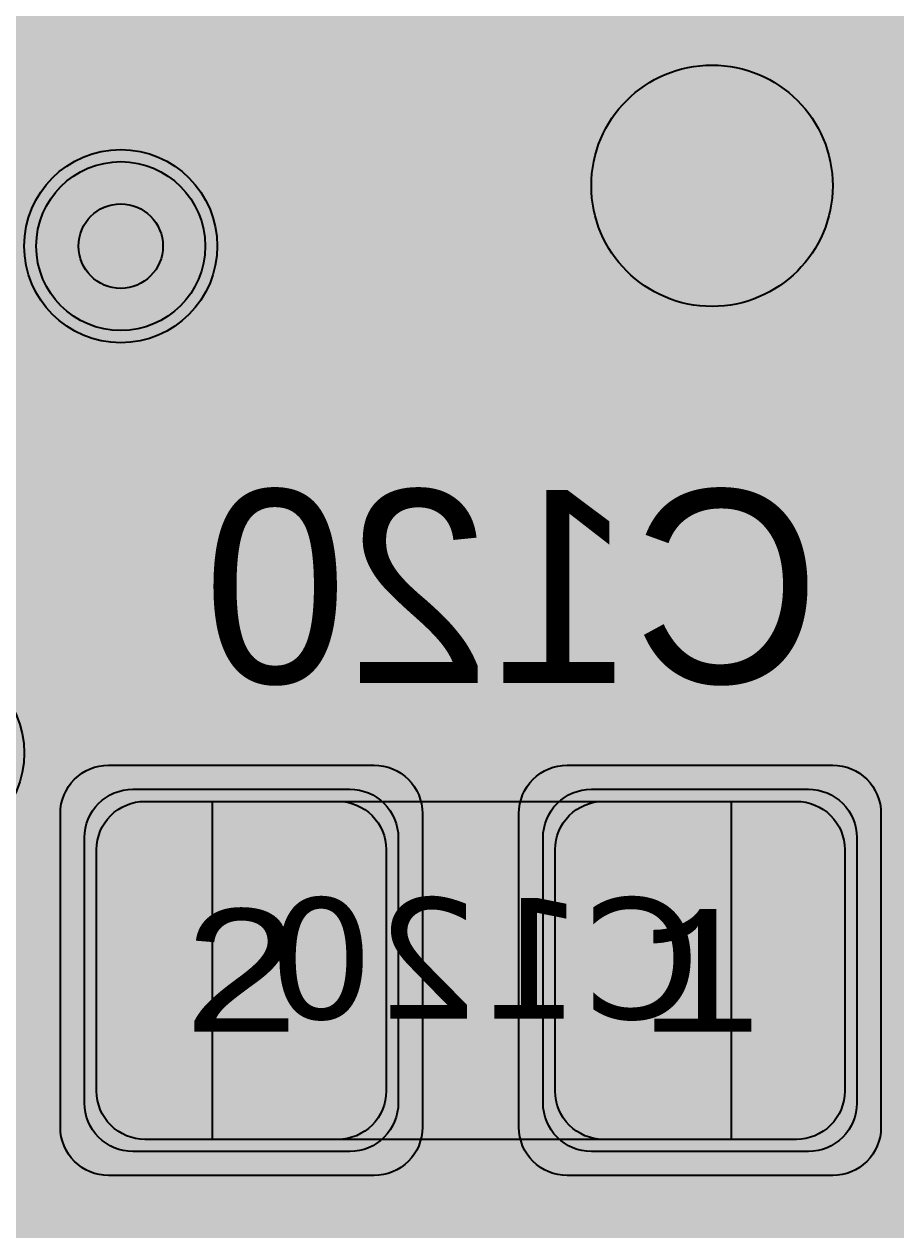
# Model space of a CAD drawing. Extents: x -28 to 199, y -61 to 255.
# Drawn here: x 90.9 to 94.512, y 199.925 to 204.92 of the extents above; entities that cross this region are included whole.
import ezdxf
from ezdxf.enums import TextEntityAlignment as Align

# ---------------------------------------------------------------- set-up
doc = ezdxf.new("R2010")
doc.units = 0
doc.header["$MEASUREMENT"] = 0
for name, color, linetype in [('ASSEMBLY_OUTLINES_BTM', 191, 'CONTINUOUS'), ('ASSEMBLY_PART_NUMBERS_BTM', 191, 'CONTINUOUS'), ('ASSEMBLY_PART_NUMBERS_TOP', 102, 'CONTINUOUS'), ('ASSEMBLY_REF_DES_BTM', 191, 'CONTINUOUS'), ('DRILL_DRAWING', 21, 'CONTINUOUS'), ('GENERATED_SILKSCREEN_BTM', 255, 'CONTINUOUS'), ('MOUNTING_HOLES_LAYER_2', 42, 'CONTINUOUS'), ('MOUNTING_HOLES_LAYER_3', 42, 'CONTINUOUS'), ('MOUNTING_HOLES_LAYER_BOT21', 42, 'CONTINUOUS'), ('MOUNTING_HOLES_LAYER_TOP', 42, 'CONTINUOUS'), ('PART_PADS_SMD_BTM', 10, 'CONTINUOUS'), ('PIN_NUMBERS_BTM', 8, 'CONTINUOUS'), ('PIN_NUMBERS_TOP', 8, 'CONTINUOUS'), ('PLACEMENT_OUTLINES_BTM', 222, 'CONTINUOUS'), ('PLANE_SHAPES_LAYER_2', 230, 'CONTINUOUS'), ('PLANE_SHAPES_LAYER_3', 81, 'CONTINUOUS'), ('SILKSCREEN_OUTLINES_BTM', 211, 'CONTINUOUS'), ('SILKSCREEN_OUTLINES_TOP', 150, 'CONTINUOUS'), ('SILKSCREEN_REF_DES_BTM', 211, 'CONTINUOUS'), ('SOLDERMASK_PADS_BTM', 12, 'CONTINUOUS'), ('SOLDERPASTE_PADS_BTM', 12, 'CONTINUOUS'), ('TRACES_LAYER_3', 81, 'CONTINUOUS'), ('TRACES_LAYER_BOTTOM', 10, 'CONTINUOUS'), ('TRACES_LAYER_TOP', 150, 'CONTINUOUS'), ('VIA_HOLES_LAYER_2', 30, 'CONTINUOUS'), ('VIA_HOLES_LAYER_3', 30, 'CONTINUOUS'), ('VIA_HOLES_LAYER_BOTTOM', 30, 'CONTINUOUS'), ('VIA_HOLES_LAYER_TOP', 30, 'CONTINUOUS'), ('VIA_PADS_LAYER_2', 230, 'CONTINUOUS'), ('VIA_PADS_LAYER_3', 81, 'CONTINUOUS'), ('VIA_PADS_LAYER_BOTTOM', 10, 'CONTINUOUS'), ('VIA_PADS_LAYER_TOP', 150, 'CONTINUOUS')]:
    doc.layers.add(name, color=color, linetype=linetype)
doc.styles.add('COURIER_NEW', font='COUR.TTF')
doc.styles.add('VERDANA', font='verdana.TTF')
doc.styles.add('VERIBEST_GERBER_0', font='txt')

msp = doc.modelspace()

# ---------------------------------------------------------------- hatches: boundary and pattern name
at = {"layer": 'MOUNTING_HOLES_LAYER_2'}
h = msp.add_hatch(color=256, dxfattribs=at)
edge = h.paths.add_edge_path()
edge.add_arc((93.75, 204.25), 0.5, 0, 360)
at = {"layer": 'MOUNTING_HOLES_LAYER_3'}
h = msp.add_hatch(color=256, dxfattribs=at)
edge = h.paths.add_edge_path()
edge.add_arc((93.75, 204.25), 0.5, 0, 360)
at = {"layer": 'MOUNTING_HOLES_LAYER_BOT21'}
h = msp.add_hatch(color=256, dxfattribs=at)
edge = h.paths.add_edge_path()
edge.add_arc((93.75, 204.25), 0.5, 0, 360)
at = {"layer": 'MOUNTING_HOLES_LAYER_TOP'}
h = msp.add_hatch(color=256, dxfattribs=at)
edge = h.paths.add_edge_path()
edge.add_arc((93.75, 204.25), 0.5, 0, 360)
at = {"layer": 'PLANE_SHAPES_LAYER_2'}
h = msp.add_hatch(color=256, dxfattribs=at)
h.paths.add_polyline_path([(169.5, 129.25), (149.5, 129.25), (142.25, 122), (142.25, 90.5), (147.5, 90.5), (147.5, 80), (154, 80), (154, 69.25), (131.75, 69.25), (131.75, 73.25), (121.25, 73.25), (121.25, 81), (110.5, 81), (110.5, 125.75), (106.5, 125.75), (106.5, 128.75), (93.5, 128.75), (93.5, 120.25), (91.75, 120.25), (91.75, 121.5), (80, 121.5), (80, 118.25), (73.25, 118.25), (73.25, 124.5), (67.5, 124.5), (67.5, 128), (57.75, 128), (57.75, 120.25), (55.25, 120.25), (55.25, 121.5), (47.5, 121.5), (47.5, 119), (35, 119), (35, 134.75), (32.75, 134.75), (32.75, 159.75), (29.25, 159.75), (29.25, 175.25), (22.5, 175.25), (22.5, 195.25), (17.25, 195.25), (17.25, 198), (22.5, 198), (22.5, 216.5), (40.25, 216.5), (40.25, 235.5), (54.5, 235.5), (54.5, 254), (87.25, 254), (87.25, 236.25), (86.25, 236.25), (86.25, 228.75), (81, 228.75), (81, 218.75), (95.25, 218.75), (95.25, 194.5), (87, 194.5), (87, 172), (131.1, 172), (131.1, 208.75), (115.5, 208.75), (115.5, 213.75), (106.75, 213.75), (106.75, 218.75), (110.25, 222.25), (110.25, 226.25), (142.5, 226.25), (142.5, 221.5), (160.5, 221.5), (160.5, 240.75), (169.5, 240.75)])
h.paths.add_polyline_path([(35.5, 149.5), (41.75, 149.5), (41.75, 152), (39.25, 152), (39.25, 154), (37.75, 154), (37.75, 152), (35.5, 152)], flags=16)
h.paths.add_polyline_path([(37.5, 125.75), (37.5, 128.75), (42.75, 128.75), (42.75, 125.75)], flags=16)
h.paths.add_polyline_path([(52, 127.75), (52, 130.75), (54.25, 130.75), (54.25, 127.75)], flags=16)
h.paths.add_polyline_path([(50.75, 219.5), (50.75, 226.5), (71.75, 226.5), (71.75, 219.5)], flags=16)
h.paths.add_polyline_path([(66.5, 150.75), (66.5, 177.5), (72.25, 177.5), (72.25, 150.75)], flags=16)
h.paths.add_polyline_path([(47.25, 185.25), (73, 185.25), (73, 188.25), (70.25, 188.25), (70.25, 191), (47.25, 191)], flags=16)
h.paths.add_polyline_path([(84.5, 208), (84.5, 212.75), (85, 212.75), (85, 208)], flags=16)
h.paths.add_polyline_path([(61.5, 137.25), (87.75, 137.25), (87.75, 140.5), (84.75, 140.5), (84.75, 143), (61.5, 143)], flags=16)
h.paths.add_polyline_path([(88.75, 127), (88.75, 130), (91, 130), (91, 127)], flags=16)
h.paths.add_polyline_path([(85.5, 130.25), (85.5, 132.5), (91, 132.5), (91, 130.25)], flags=16)
h.paths.add_polyline_path([(108.75, 142.25), (135.75, 142.25), (135.75, 145.75), (132.25, 145.75), (132.25, 149), (108.75, 149)], flags=16)
h.paths.add_polyline_path([(114.25, 126.75), (140.75, 126.75), (140.75, 129.75), (137.25, 129.75), (137.25, 133), (114.25, 133)], flags=16)
h.paths.add_polyline_path([(155.25, 180.25), (166.25, 180.25), (166.25, 186.25), (152.25, 186.25), (152.25, 183), (155.25, 183)], flags=16)
at = {"layer": 'PLANE_SHAPES_LAYER_3'}
h = msp.add_hatch(color=256, dxfattribs=at)
h.paths.add_polyline_path([(169.5, 129.25), (149.5, 129.25), (142.25, 122), (142.25, 90.5), (147.5, 90.5), (147.5, 80), (154, 80), (154, 69.25), (131.75, 69.25), (131.75, 73.25), (121.25, 73.25), (121.25, 81), (110.5, 81), (110.5, 125.75), (106.5, 125.75), (106.5, 128.75), (93.5, 128.75), (93.5, 120.25), (91.75, 120.25), (91.75, 121.5), (80, 121.5), (80, 118.25), (73.25, 118.25), (73.25, 124.5), (67.5, 124.5), (67.5, 127.75), (58.25, 127.75), (58.25, 130.25), (88.75, 130.25), (88.75, 127), (91, 127), (91, 132.5), (55, 132.5), (55, 131.25), (52, 131.25), (52, 127.75), (55, 127.75), (55, 127.25), (57.75, 127.25), (57.75, 120.25), (55.25, 120.25), (55.25, 121.5), (47.5, 121.5), (47.5, 119), (35, 119), (35, 134.75), (32.75, 134.75), (32.75, 159.75), (29.25, 159.75), (29.25, 175.25), (22.5, 175.25), (22.5, 195.25), (17.25, 195.25), (17.25, 198), (22.5, 198), (22.5, 216.5), (40.25, 216.5), (40.25, 235.5), (54.5, 235.5), (54.5, 254), (87.25, 254), (87.25, 236.25), (86.25, 236.25), (86.25, 228.75), (81, 228.75), (81, 218.75), (95.25, 218.75), (95.25, 194.5), (87, 194.5), (87, 172), (131.1, 172), (131.1, 208.75), (115.5, 208.75), (115.5, 213.75), (106.75, 213.75), (106.75, 218.75), (110.25, 222.25), (110.25, 226.25), (142.5, 226.25), (142.5, 221.5), (160.5, 221.5), (160.5, 240.75), (169.5, 240.75)])
h.paths.add_polyline_path([(35.5, 149.5), (41.75, 149.5), (41.75, 152), (39.25, 152), (39.25, 154), (37.75, 154), (37.75, 152), (35.5, 152)], flags=16)
h.paths.add_polyline_path([(37.5, 125.75), (37.5, 128.75), (42.75, 128.75), (42.75, 125.75)], flags=16)
h.paths.add_polyline_path([(50.75, 219.5), (50.75, 226.5), (71.75, 226.5), (71.75, 219.5)], flags=16)
h.paths.add_polyline_path([(66.5, 150.75), (66.5, 177.5), (72.25, 177.5), (72.25, 150.75)], flags=16)
h.paths.add_polyline_path([(47.25, 185.25), (73, 185.25), (73, 188.25), (70.25, 188.25), (70.25, 191), (47.25, 191)], flags=16)
h.paths.add_polyline_path([(84.5, 208), (84.5, 212.75), (85, 212.75), (85, 208)], flags=16)
h.paths.add_polyline_path([(61.5, 137.25), (87.75, 137.25), (87.75, 140.5), (84.75, 140.5), (84.75, 143), (61.5, 143)], flags=16)
h.paths.add_polyline_path([(108.75, 142.25), (135.75, 142.25), (135.75, 145.75), (132.25, 145.75), (132.25, 149), (108.75, 149)], flags=16)
h.paths.add_polyline_path([(114.25, 126.75), (140.75, 126.75), (140.75, 129.75), (137.25, 129.75), (137.25, 133), (114.25, 133)], flags=16)
h.paths.add_polyline_path([(155.25, 180.25), (166.25, 180.25), (166.25, 186.25), (152.25, 186.25), (152.25, 183), (155.25, 183)], flags=16)
at = {"layer": 'VIA_HOLES_LAYER_2'}
h = msp.add_hatch(color=256, dxfattribs=at)
edge = h.paths.add_edge_path()
edge.add_arc((91.3, 204), 0.175, 0, 360)
at = {"layer": 'VIA_HOLES_LAYER_3'}
h = msp.add_hatch(color=256, dxfattribs=at)
edge = h.paths.add_edge_path()
edge.add_arc((91.3, 204), 0.175, 0, 360)
at = {"layer": 'VIA_HOLES_LAYER_BOTTOM'}
h = msp.add_hatch(color=256, dxfattribs=at)
edge = h.paths.add_edge_path()
edge.add_arc((91.3, 204), 0.175, 0, 360)
at = {"layer": 'VIA_HOLES_LAYER_TOP'}
h = msp.add_hatch(color=256, dxfattribs=at)
edge = h.paths.add_edge_path()
edge.add_arc((91.3, 204), 0.175, 0, 360)

# ---------------------------------------------------------------- linework, layer by layer
at = {"layer": 'ASSEMBLY_OUTLINES_BTM'}
msp.add_lwpolyline([(91.68, 200.3), (91.68, 201.7), (93.83, 201.7), (93.83, 200.3)], close=True, dxfattribs=at)
at = {"layer": 'GENERATED_SILKSCREEN_BTM', "const_width": 0.15}
for points in [[(93.2228, 202.2092), (93.2292, 202.2076), (93.2332, 202.2044), (93.2348, 202.1988), (93.2356, 202.1924), (93.2348, 202.1868), (93.2332, 202.1812), (93.2292, 202.1772), (93.2228, 202.1764), (92.9108, 202.1764), (92.9052, 202.1772), (92.9004, 202.1812), (92.898, 202.1868), (92.8972, 202.1924), (92.898, 202.1988), (92.9004, 202.2044), (92.9052, 202.2076), (92.9108, 202.2092), (93.0516, 202.2092), (93.0516, 202.9604), (93.0524, 202.966), (93.0548, 202.97), (93.0588, 202.9724), (93.0644, 202.9732), (93.0684, 202.974), (93.0724, 202.974), (93.0756, 202.9724), (93.0788, 202.9692), (93.2348, 202.75), (93.2364, 202.7468), (93.2372, 202.7444), (93.2372, 202.7388), (93.2348, 202.734), (93.2308, 202.73), (93.226, 202.7268), (93.2204, 202.7252), (93.2172, 202.7252), (93.2148, 202.726), (93.2108, 202.7308), (93.0828, 202.91), (93.0828, 202.2092), (93.2228, 202.2092)], [(91.8468, 202.8636), (91.7124, 202.9732), (91.7092, 202.974), (91.7076, 202.9748), (91.706, 202.9756), (91.7028, 202.9764), (91.4332, 202.9764), (91.43, 202.9756), (91.4284, 202.9748), (91.426, 202.974), (91.4228, 202.9732), (91.2884, 202.8636), (91.286, 202.8596), (91.2852, 202.8564), (91.2836, 202.854), (91.2828, 202.8508), (91.2828, 202.302), (91.2836, 202.2996), (91.2852, 202.294), (91.286, 202.2924), (91.2884, 202.2892), (91.4228, 202.1796), (91.426, 202.1788), (91.4284, 202.178), (91.4292, 202.1772), (91.4308, 202.1764), (91.4332, 202.1764), (91.7028, 202.1764), (91.706, 202.1772), (91.7092, 202.178), (91.7124, 202.1796), (91.8468, 202.2892), (91.8492, 202.2908), (91.85, 202.2916), (91.8516, 202.294), (91.8532, 202.2996), (91.854, 202.302), (91.854, 202.8508), (91.8532, 202.854), (91.8516, 202.8564), (91.8508, 202.8596), (91.8468, 202.8636)], [(92.1788, 202.9732), (92.0444, 202.8636), (92.042, 202.8596), (92.0412, 202.8564), (92.0396, 202.854), (92.0388, 202.8508), (92.0388, 202.7412), (92.0396, 202.738), (92.0412, 202.7332), (92.042, 202.7292), (92.0444, 202.7276), (92.5772, 202.2948), (92.5772, 202.2092), (92.0548, 202.2092), (92.0492, 202.2076), (92.0444, 202.2044), (92.042, 202.1988), (92.0412, 202.1924), (92.042, 202.1868), (92.0444, 202.1812), (92.0492, 202.178), (92.0548, 202.1764), (92.594, 202.1764), (92.6004, 202.178), (92.6044, 202.182), (92.6084, 202.186), (92.61, 202.1924), (92.61, 202.302), (92.6092, 202.3044), (92.6076, 202.31), (92.606, 202.3124), (92.6052, 202.314), (92.6028, 202.3156), (92.0708, 202.7492), (92.0708, 202.8428), (92.1956, 202.9436), (92.454, 202.9436), (92.5844, 202.8372), (92.59, 202.8356), (92.5956, 202.8364), (92.6004, 202.8388), (92.6044, 202.8436), (92.6068, 202.8484), (92.6076, 202.854), (92.6068, 202.8596), (92.6052, 202.862), (92.6028, 202.8636), (92.4684, 202.9732), (92.4652, 202.974), (92.4636, 202.9748), (92.462, 202.9756), (92.4588, 202.9764), (92.1892, 202.9764), (92.186, 202.9756), (92.1844, 202.9748), (92.182, 202.974), (92.1788, 202.9732)], [(93.9508, 202.1796), (94.0852, 202.2892), (94.0892, 202.2916), (94.09, 202.2948), (94.0916, 202.298), (94.0924, 202.302), (94.0924, 202.8508), (94.0916, 202.8548), (94.09, 202.858), (94.0884, 202.8596), (94.0876, 202.8612), (94.086, 202.8636), (93.9508, 202.9732), (93.9484, 202.974), (93.946, 202.9748), (93.9452, 202.9756), (93.942, 202.9764), (93.6724, 202.9764), (93.6684, 202.9756), (93.6668, 202.9748), (93.6644, 202.974), (93.662, 202.9732), (93.5268, 202.8636), (93.5236, 202.8596), (93.522, 202.8532), (93.5228, 202.8484), (93.5244, 202.8444), (93.5268, 202.8412), (93.5308, 202.838), (93.5348, 202.8356), (93.5388, 202.8348), (93.5428, 202.8348), (93.546, 202.8372), (93.678, 202.9436), (93.9364, 202.9436), (94.0596, 202.8428), (94.0596, 202.31), (93.9364, 202.2092), (93.678, 202.2092), (93.546, 202.3156), (93.5428, 202.3172), (93.5388, 202.318), (93.5348, 202.3172), (93.5308, 202.3148), (93.5268, 202.3116), (93.5244, 202.3076), (93.5228, 202.3028), (93.522, 202.298), (93.5236, 202.2932), (93.5268, 202.2892), (93.662, 202.1796), (93.6652, 202.178), (93.666, 202.1772), (93.6684, 202.1772), (93.6692, 202.1764), (93.67, 202.1764), (93.6724, 202.1764), (93.942, 202.1764), (93.9452, 202.1772), (93.9484, 202.178), (93.9508, 202.1796)], [(91.7484, 202.2492), (91.698, 202.2092), (91.4396, 202.2092), (91.3148, 202.31), (91.3148, 202.8428), (91.362, 202.8804), (91.7484, 202.2492)], [(91.8212, 202.8428), (91.8212, 202.31), (91.774, 202.27), (91.3868, 202.9012), (91.4396, 202.9436), (91.698, 202.9436), (91.8212, 202.8428)]]:
    msp.add_lwpolyline(points, dxfattribs=at)
for points in [[(93.019515, 201.700005, 1.10969e-05), (93.019508, 201.699995), (92.480492, 201.699995, 1.10969e-05), (92.480485, 201.700005), (93.019515, 201.700005)], [(93.019515, 200.299995), (92.480485, 200.299995, 1.10969e-05), (92.480492, 200.300005), (93.019508, 200.300005, 1.10969e-05), (93.019515, 200.299995)]]:
    msp.add_lwpolyline(points, format="xyb", dxfattribs=at)
at = {"layer": 'MOUNTING_HOLES_LAYER_2'}
msp.add_circle((93.75, 204.25), 0.5, dxfattribs=at)
at = {"layer": 'MOUNTING_HOLES_LAYER_3'}
msp.add_circle((93.75, 204.25), 0.5, dxfattribs=at)
at = {"layer": 'MOUNTING_HOLES_LAYER_BOT21'}
msp.add_circle((93.75, 204.25), 0.5, dxfattribs=at)
at = {"layer": 'MOUNTING_HOLES_LAYER_TOP'}
msp.add_circle((93.75, 204.25), 0.5, dxfattribs=at)
at = {"layer": 'PART_PADS_SMD_BTM'}
for points in [[(91.35, 200.25, -0.4142135624), (91.15, 200.45), (91.15, 201.55, -0.4142135624), (91.35, 201.75), (92.25, 201.75, -0.4142135624), (92.45, 201.55), (92.45, 200.45, -0.4142135624), (92.25, 200.25)], [(93.25, 200.25, -0.4142135624), (93.05, 200.45), (93.05, 201.55, -0.4142135624), (93.25, 201.75), (94.15, 201.75, -0.4142135624), (94.35, 201.55), (94.35, 200.45, -0.4142135624), (94.15, 200.25)]]:
    msp.add_lwpolyline(points, format="xyb", close=True, dxfattribs=at)
at = {"layer": 'PLACEMENT_OUTLINES_BTM'}
msp.add_lwpolyline([(91.68, 200.3), (91.68, 201.7), (93.83, 201.7), (93.83, 200.3)], close=True, dxfattribs=at)
at = {"layer": 'SILKSCREEN_OUTLINES_BTM'}
msp.add_lwpolyline([(91.68, 200.3), (91.68, 201.7), (93.83, 201.7), (93.83, 200.3)], close=True, dxfattribs=at)
at = {"layer": 'SOLDERMASK_PADS_BTM'}
for points in [[(91.25, 200.15, -0.4142135624), (91.05, 200.35), (91.05, 201.65, -0.4142135624), (91.25, 201.85), (92.35, 201.85, -0.4142135624), (92.55, 201.65), (92.55, 200.35, -0.4142135624), (92.35, 200.15)], [(93.15, 200.15, -0.4142135624), (92.95, 200.35), (92.95, 201.65, -0.4142135624), (93.15, 201.85), (94.25, 201.85, -0.4142135624), (94.45, 201.65), (94.45, 200.35, -0.4142135624), (94.25, 200.15)]]:
    msp.add_lwpolyline(points, format="xyb", close=True, dxfattribs=at)
at = {"layer": 'SOLDERPASTE_PADS_BTM'}
for points in [[(91.4, 200.3, -0.4142135624), (91.2, 200.5), (91.2, 201.5, -0.4142135624), (91.4, 201.7), (92.2, 201.7, -0.4142135624), (92.4, 201.5), (92.4, 200.5, -0.4142135624), (92.2, 200.3)], [(93.3, 200.3, -0.4142135624), (93.1, 200.5), (93.1, 201.5, -0.4142135624), (93.3, 201.7), (94.1, 201.7, -0.4142135624), (94.3, 201.5), (94.3, 200.5, -0.4142135624), (94.1, 200.3)]]:
    msp.add_lwpolyline(points, format="xyb", close=True, dxfattribs=at)
at = {"layer": 'TRACES_LAYER_3', "const_width": 0.5}
msp.add_lwpolyline([(91.3, 204), (90.342576, 204), (90.271966, 204.07061), (89.763969, 204.07061), (89.190436, 203.497077), (80.102233, 203.497077), (79.34931, 204.25), (77.75, 204.25)], dxfattribs=at)
at = {"layer": 'TRACES_LAYER_BOTTOM', "const_width": 0.5}
for points in [[(91.8, 201), (90.873, 201), (90.073, 200.2), (89, 200.2)], [(94.7, 199.5), (94.7, 199.9), (93.7, 200.9), (93.7, 201)]]:
    msp.add_lwpolyline(points, dxfattribs=at)
at = {"layer": 'TRACES_LAYER_TOP', "const_width": 0.5}
for points in [[(105.7, 206.25), (105.7, 205.436656), (105.239548, 204.976204), (101.964588, 204.976204), (100.380811, 206.559981), (92.676956, 206.559981), (89.679915, 203.56294), (89.679915, 200.952927), (91.618806, 199.014036), (91.618806, 173.222067), (81.0934, 162.696661), (78.927821, 162.696661), (78.92716, 162.696), (77.696, 162.696), (77, 162)], [(91.3, 204), (92.918806, 202.381194), (92.918806, 175.682728), (95.914579, 172.686955), (122.904155, 172.686955), (125.180041, 170.411069), (136.152426, 170.411069), (141.032259, 165.531236), (141.032259, 162.267851), (147.55411, 155.746), (157.790157, 155.746), (163.1, 150.436157), (163.1, 144.6), (164.2, 143.5)], [(103.5, 203.9), (95.164361, 203.9), (93.643928, 202.379567), (93.643928, 180.952326), (94.446254, 180.15), (95.25, 180.15)], [(90.5, 201.9), (91.915253, 201.9), (92.268806, 201.546447), (92.268806, 175.375348), (95.699235, 171.944919), (122.688074, 171.944919), (125.200136, 169.432857), (135.866363, 169.432857), (140.211803, 165.087417), (140.211803, 161.432781), (146.761185, 154.883399), (156.960725, 154.883399), (162.15, 149.694124), (162.15, 142)]]:
    msp.add_lwpolyline(points, dxfattribs=at)
at = {"layer": 'VIA_HOLES_LAYER_2'}
msp.add_circle((91.3, 204), 0.175, dxfattribs=at)
at = {"layer": 'VIA_HOLES_LAYER_3'}
msp.add_circle((91.3, 204), 0.175, dxfattribs=at)
at = {"layer": 'VIA_HOLES_LAYER_BOTTOM'}
msp.add_circle((91.3, 204), 0.175, dxfattribs=at)
at = {"layer": 'VIA_HOLES_LAYER_TOP'}
msp.add_circle((91.3, 204), 0.175, dxfattribs=at)
at = {"layer": 'VIA_PADS_LAYER_2'}
for centre in [(91.3, 204), (90.5, 201.9)]:
    msp.add_circle(centre, 0.4, dxfattribs=at)
at = {"layer": 'VIA_PADS_LAYER_3'}
for centre in [(91.3, 204), (90.5, 201.9)]:
    msp.add_circle(centre, 0.4, dxfattribs=at)
at = {"layer": 'VIA_PADS_LAYER_BOTTOM'}
msp.add_circle((91.3, 204), 0.35, dxfattribs=at)
at = {"layer": 'VIA_PADS_LAYER_TOP'}
msp.add_circle((91.3, 204), 0.35, dxfattribs=at)

# ---------------------------------------------------------------- texts
at = {"layer": 'ASSEMBLY_PART_NUMBERS_BTM', "style": 'VERIBEST_GERBER_0', "text_generation_flag": 2}
for s, p in [('ERJ-3EKF10R7V', (89.79, 215.75)), ('CL21B225KOFNNNE', (91.54, 214.75))]:
    msp.add_text(s, height=2.032, rotation=90, dxfattribs=at).set_placement(p, align=Align.TOP_LEFT)
for s, p in [('ERJ-3EKF10R7V', (106.75, 206.79)), ('MMZ1608A182B', (112.25, 206.79)), ('CL10B104KB8SFNC', (96, 206.46)), ('MMZ1608A182B', (107.5, 205.71)), ('MMZ1608A182B', (96, 204.71)), ('MMZ1608A182B', (107.5, 203.96)), ('CL21B225KOFNNNE', (100.25, 203.46)), ('SN74LVC2G00DCTR', (106.25, 203.04)), ('CL21B106KOQNNNE', (92.75, 200.54))]:
    msp.add_text(s, height=2.032, dxfattribs=at).set_placement(p, align=Align.TOP_LEFT)
at = {"layer": 'ASSEMBLY_PART_NUMBERS_TOP', "style": 'VERIBEST_GERBER_0'}
msp.add_text('MCR25JZHJ000', height=2.032, rotation=270, dxfattribs=at).set_placement((94.79, 212.75), align=Align.TOP_LEFT)
for s, p in [('ERJ-3EKF1743V', (86.75, 205.96)), ('MCR25JZHJ000', (79.5, 205.21))]:
    msp.add_text(s, height=2.032, dxfattribs=at).set_placement(p, align=Align.TOP_LEFT)
at = {"layer": 'ASSEMBLY_REF_DES_BTM', "style": 'VERDANA', "text_generation_flag": 2}
msp.add_text('C120', height=0.5, dxfattribs=at).set_placement((93.7, 201.3), align=Align.TOP_LEFT)
at = {"layer": 'DRILL_DRAWING', "style": 'VERIBEST_GERBER_0'}
for s, p in [('T', (93.75, 204.25)), ('A', (91.3, 204)), ('A', (90.5, 201.9)), ('A', (94.7, 199.5))]:
    msp.add_text(s, height=2, dxfattribs=at).set_placement(p, align=Align.MIDDLE_CENTER)
at = {"layer": 'PIN_NUMBERS_BTM', "style": 'COURIER_NEW'}
for s, p in [('2', (91.8, 201)), ('1', (93.7, 201))]:
    msp.add_text(s, height=0.508, dxfattribs=at).set_placement(p, align=Align.MIDDLE_CENTER)
at = {"layer": 'PIN_NUMBERS_TOP', "style": 'COURIER_NEW'}
for s, p in [('2', (91.8, 201)), ('1', (93.7, 201))]:
    msp.add_text(s, height=0.508, dxfattribs=at).set_placement(p, align=Align.MIDDLE_CENTER)
at = {"layer": 'SILKSCREEN_OUTLINES_TOP', "style": 'VERIBEST_GERBER_0'}
msp.add_text('OUT_GEN_F', height=1, rotation=270, dxfattribs=at).set_placement((95.67, 209.29), align=Align.TOP_LEFT)
at = {"layer": 'SILKSCREEN_REF_DES_BTM', "style": 'VERIBEST_GERBER_0', "text_generation_flag": 2}
msp.add_text('C120', height=0.8, dxfattribs=at).set_placement((94.2, 202.99), align=Align.TOP_LEFT)

doc.saveas('drawing.dxf')
